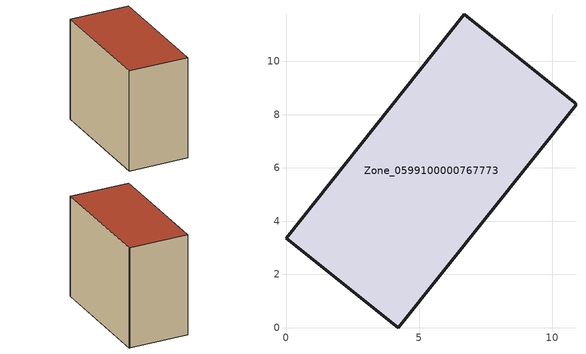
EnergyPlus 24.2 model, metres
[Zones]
Zone_0599100000767773
 floor ground (C_G): 10.86,8.46 10.9,8.38 4.21,0 0,3.36 6.71,11.77 z0.32
 wall outside (C_F): 0,3.36 4.21,0 10.9,8.38 10.86,8.46 6.71,11.77 0,3.36 z0.32:9.55
 roof outside (C_R): 10.9,8.38 10.86,8.46 6.71,11.77 0,3.36 4.21,0 z9.55
[BUILDING]
Pand.0599100000767773: North Axis=0; Terrain=City; Loads Convergence Tolerance Value=0.04; Temperature Convergence Tolerance Value=0.4; Solar Distribution=FullExterior; Maximum Number of Warmup Days=25; Minimum Number of Warmup Days=1
[Site:Location]
Rotterdam.The.Hague.AP_ZH_NLD Design_Conditions: Latitude=51.96; Longitude=4.45; Time Zone=1; Elevation=-4.5
[SITE:GROUNDTEMPERATURE:BUILDINGSURFACE]
18, 18, 18, 18, 18, 18, 18, 18, 18, 18, 18, 18
[MATERIAL] Thermal Absorptance=0.9; Solar Absorptance=0.7; Visible Absorptance=0.7
Name | Roughness | Thickness | Conductivity | Density | Specific Heat
G.TI.2006-2014 | MediumSmooth | 0.15 | 0.06 | 540 | 1210
F.TI.2006-2014 | Rough | 0.3 | 0.12 | 1920 | 840
R.TI.2006-2014 | MediumRough | 0.2 | 0.08 | 1500 | 1000
[CONSTRUCTION]
C_G: G.TI.2006-2014
C_F: F.TI.2006-2014
C_R: R.TI.2006-2014
[ZONE]
Zone_0599100000767773: Type=1; Multiplier=1; Ceiling Height=Autocalculate; Volume=Autocalculate; Floor Area=autocalculate; Part of Total Floor Area=Yes
[ZONEINFILTRATION:DESIGNFLOWRATE]
Infil_Zone_0599100000767773: Zone or ZoneList or Space or SpaceList=Zone_0599100000767773; Schedule=AlwaysOn; Design Flow Rate Calculation Method=Flow/Area; Flow Rate per Floor Area=0.0015; Constant Term Coefficient=1; Temperature Term Coefficient=0; Velocity Term Coefficient=0; Velocity Squared Term Coefficient=0
[HVACTEMPLATE:ZONE:IDEALLOADSAIRSYSTEM]
Zone_0599100000767773: Maximum Heating Supply Air Temperature=50; Minimum Cooling Supply Air Temperature=13; Maximum Heating Supply Air Humidity Ratio=0.0156; Minimum Cooling Supply Air Humidity Ratio=0.0077; Heating Limit=NoLimit; Cooling Limit=NoLimit; Dehumidification Control Type=ConstantSensibleHeatRatio; Cooling Sensible Heat Ratio=0.7; Dehumidification Setpoint=60; Humidification Control Type=None; Humidification Setpoint=30; Outdoor Air Method=None; Outdoor Air Flow Rate per Person=0.00944; Outdoor Air Flow Rate per Zone Floor Area=0; Outdoor Air Flow Rate per Zone=0; Demand Controlled Ventilation Type=None; Outdoor Air Economizer Type=NoEconomizer; Heat Recovery Type=None; Sensible Heat Recovery Effectiveness=0.7; Latent Heat Recovery Effectiveness=0.65
[ZONECONTROL:THERMOSTAT]
ThermostatControl_Zone_0599100000767773: Zone or ZoneList=Zone_0599100000767773; Control Type Schedule=DualSetpointControlType; Control 1=Thermostat_Zone_0599100000767773; Temperature Difference Between Cutout And Setpoint=0
[THERMOSTATSETPOINT:DUALSETPOINT]
Thermostat_Zone_0599100000767773: Heating Setpoint Temperature Schedule=HeatingSetpoint_Zone_0599100000767773; Cooling Setpoint Temperature Schedule=CoolingSetpoint_Zone_0599100000767773
[SCHEDULE:COMPACT]
HeatingSetpoint_Zone_0599100000767773: Through: 12/31, For: AllDays, Until: 24:00, 21
CoolingSetpoint_Zone_0599100000767773: Through: 12/31, For: AllDays, Until: 24:00, 24
DualSetpointControlType: Through: 12/31, For: AllDays, Until: 24:00, 4
AlwaysOn: Through: 12/31, For: AllDays, Until: 24:00, 1
